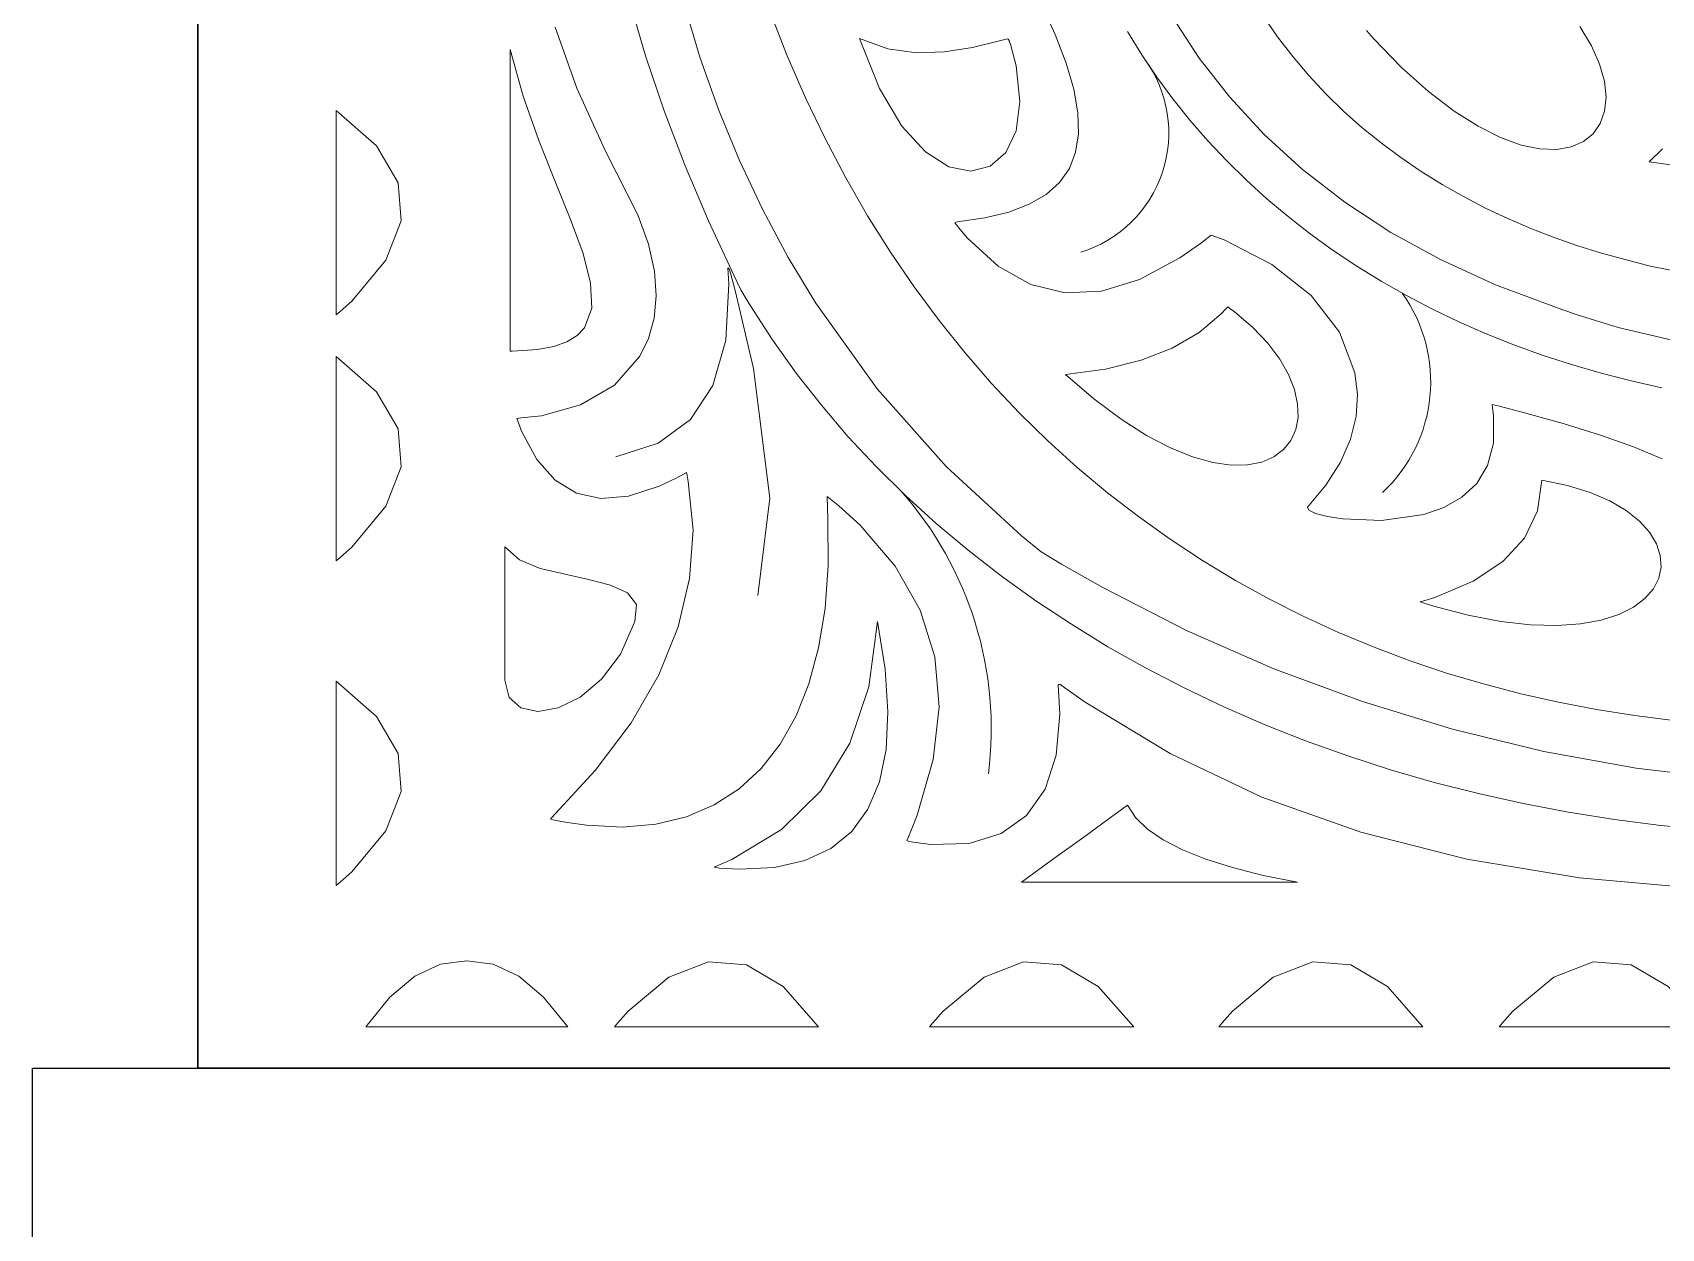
# Model space of a CAD drawing. Header units: inches. Extents: x 249 to 1192, y -18 to 440.
# Drawn here: x 609.8124 to 610.3077, y 240.8505 to 241.214 of the extents above; entities that cross this region are included whole.
import ezdxf

# ---------------------------------------------------------------- set-up
doc = ezdxf.new("R2010")
doc.units = ezdxf.units.IN
doc.header["$MEASUREMENT"] = 0
doc.layers.add('KACA', color=141, linetype='Continuous', lineweight=30)
doc.layers.add('KOLOM', color=5, linetype='Continuous')

# ---------------------------------------------------------------- blocks, each defined once
blk = doc.blocks.new('GORGA')
blk.add_lwpolyline([(366.59218, 151.19092), (367.59218, 151.19092), (367.59218, 149.19092), (366.59218, 149.19092)], close=True)
blk.add_lwpolyline([(366.59218, 151.19092), (367.59218, 151.19092), (367.59218, 149.19092), (366.59218, 149.19092)], close=True)
at = {"lineweight": 9}
for points in [[(366.73997, 149.51471), (366.74485, 149.49826), (366.75049, 149.48229), (366.75687, 149.4668), (366.76395, 149.45182), (366.77171, 149.43738), (366.78012, 149.42348), (366.79878, 149.39741), (366.81968, 149.37376), (366.84262, 149.35269), (366.84865, 149.34784), (366.85483, 149.34408), (366.86737, 149.33698), (366.89302, 149.32389), (366.91936, 149.31233), (366.94627, 149.30234), (366.97367, 149.29396), (367.00145, 149.28721), (367.0295, 149.28214), (367.05773, 149.27877)], [(366.8885, 149.5104), (366.89667, 149.49795), (366.90598, 149.48606), (366.91644, 149.47476), (366.92807, 149.46412), (366.94089, 149.45417), (366.95492, 149.44498), (366.97019, 149.43658), (366.98671, 149.42904), (367.0045, 149.4224), (367.0061, 149.42186), (367.00689, 149.42157), (367.00846, 149.42101), (367.0116, 149.41993), (367.02409, 149.41604), (367.04863, 149.41027)], [(366.73997, 149.51471), (366.74485, 149.49826), (366.75049, 149.48229), (366.75687, 149.4668), (366.76395, 149.45182), (366.77171, 149.43738), (366.78012, 149.42348), (366.79878, 149.39741), (366.81968, 149.37376), (366.84262, 149.35269), (366.84865, 149.34784), (366.85483, 149.34408), (366.86737, 149.33698), (366.89302, 149.32389), (366.91936, 149.31233), (366.94627, 149.30234), (366.97367, 149.29396), (367.00145, 149.28721), (367.0295, 149.28214), (367.05773, 149.27877)], [(366.8885, 149.5104), (366.89667, 149.49795), (366.90598, 149.48606), (366.91644, 149.47476), (366.92807, 149.46412), (366.94089, 149.45417), (366.95492, 149.44498), (366.97019, 149.43658), (366.98671, 149.42904), (367.0045, 149.4224), (367.0061, 149.42186), (367.00689, 149.42157), (367.00846, 149.42101), (367.0116, 149.41993), (367.02409, 149.41604), (367.04863, 149.41027)], [(367.04009, 149.4655), (367.03342, 149.46642), (367.0375, 149.47038)], [(367.0374, 149.37612), (367.02869, 149.37974), (367.01867, 149.3833), (367.00728, 149.38685), (366.99447, 149.39043), (366.98752, 149.39225), (366.98573, 149.3927), (366.9858, 149.39162), (366.98612, 149.38928), (366.98613, 149.38094), (366.98434, 149.37411), (366.98102, 149.36867), (366.97649, 149.36446), (366.97104, 149.36136), (366.96496, 149.35924), (366.95213, 149.3574), (366.94037, 149.35786), (366.93564, 149.35862), (366.93206, 149.35955), (366.92995, 149.36053), (366.92959, 149.36141), (366.93517, 149.36809), (366.9396, 149.37512), (366.94263, 149.38209), (366.94433, 149.38897), (366.94477, 149.39571), (366.94402, 149.40227), (366.93927, 149.41465), (366.93066, 149.42576), (366.91878, 149.43524), (366.90422, 149.44273), (366.90027, 149.44408), (366.89706, 149.44159), (366.89074, 149.43719), (366.87854, 149.43064), (366.86692, 149.42712), (366.85588, 149.42662), (366.84541, 149.42914), (366.83552, 149.43467), (366.82621, 149.44323), (366.82397, 149.44584), (366.82287, 149.44722), (366.82232, 149.44792), (366.82309, 149.44816), (366.83147, 149.44938), (366.83877, 149.45115), (366.84498, 149.45352), (366.85011, 149.45649), (366.85417, 149.4601), (366.85717, 149.46437), (366.85909, 149.46932), (366.85996, 149.47497), (366.85977, 149.48135), (366.85852, 149.48849), (366.85623, 149.49639), (366.8529, 149.5051), (366.84852, 149.51463)], [(367.04867, 149.24555), (367.01227, 149.24876), (366.97798, 149.25446), (366.9458, 149.26265), (366.91573, 149.27334), (366.88778, 149.28652), (366.86194, 149.30219), (366.85581, 149.3065), (366.8543, 149.3076), (366.85375, 149.3075), (366.85392, 149.30566), (366.85426, 149.29859), (366.85316, 149.28605), (366.84978, 149.27573), (366.84418, 149.26775), (366.83646, 149.2622), (366.82668, 149.25922), (366.81494, 149.2589), (366.80836, 149.25978), (366.80779, 149.26014), (366.80827, 149.26125), (366.8092, 149.26346), (366.81091, 149.26783), (366.81579, 149.28476), (366.81756, 149.30079), (366.81623, 149.31592), (366.81178, 149.33016), (366.80422, 149.34349), (366.79356, 149.35592), (366.78706, 149.3618), (366.78352, 149.36465), (366.78376, 149.3577), (366.78383, 149.34366), (366.78288, 149.33063), (366.78092, 149.31866), (366.77799, 149.30777), (366.77409, 149.29801), (366.76925, 149.28941), (366.76348, 149.282), (366.7568, 149.27583), (366.74922, 149.27093), (366.74078, 149.26733), (366.73148, 149.26508), (366.72134, 149.26421), (366.71038, 149.26475), (366.7046, 149.26556), (366.70163, 149.26611), (366.70013, 149.26641), (366.69937, 149.26658), (366.69971, 149.267), (366.71303, 149.28142), (366.7239, 149.29591), (366.7323, 149.31046), (366.73824, 149.32506), (366.74172, 149.33973), (366.74274, 149.35446), (366.74129, 149.36924), (366.74094, 149.37109), (366.74072, 149.37193), (366.74006, 149.37156), (366.73746, 149.37015), (366.73244, 149.36778), (366.72311, 149.36478), (366.71473, 149.3641), (366.70729, 149.36573), (366.7008, 149.36969), (366.69525, 149.37597), (366.69064, 149.38456), (366.68964, 149.38707), (366.68916, 149.38838), (366.69043, 149.38863), (366.69669, 149.38925), (366.70857, 149.39253), (366.71883, 149.39855), (366.72658, 149.40732), (366.72924, 149.41275), (366.73094, 149.41887), (366.73157, 149.42569), (366.73102, 149.4332), (366.72918, 149.44141), (366.72593, 149.45033), (366.71599, 149.46984), (366.70743, 149.48877), (366.70085, 149.50732)], [(367.04009, 149.4655), (367.03342, 149.46642), (367.0375, 149.47038)], [(367.0374, 149.37612), (367.02869, 149.37974), (367.01867, 149.3833), (367.00728, 149.38685), (366.99447, 149.39043), (366.98752, 149.39225), (366.98573, 149.3927), (366.9858, 149.39162), (366.98612, 149.38928), (366.98613, 149.38094), (366.98434, 149.37411), (366.98102, 149.36867), (366.97649, 149.36446), (366.97104, 149.36136), (366.96496, 149.35924), (366.95213, 149.3574), (366.94037, 149.35786), (366.93564, 149.35862), (366.93206, 149.35955), (366.92995, 149.36053), (366.92959, 149.36141), (366.93517, 149.36809), (366.9396, 149.37512), (366.94263, 149.38209), (366.94433, 149.38897), (366.94477, 149.39571), (366.94402, 149.40227), (366.93927, 149.41465), (366.93066, 149.42576), (366.91878, 149.43524), (366.90422, 149.44273), (366.90027, 149.44408), (366.89706, 149.44159), (366.89074, 149.43719), (366.87854, 149.43064), (366.86692, 149.42712), (366.85588, 149.42662), (366.84541, 149.42914), (366.83552, 149.43467), (366.82621, 149.44323), (366.82397, 149.44584), (366.82287, 149.44722), (366.82232, 149.44792), (366.82309, 149.44816), (366.83147, 149.44938), (366.83877, 149.45115), (366.84498, 149.45352), (366.85011, 149.45649), (366.85417, 149.4601), (366.85717, 149.46437), (366.85909, 149.46932), (366.85996, 149.47497), (366.85977, 149.48135), (366.85852, 149.48849), (366.85623, 149.49639), (366.8529, 149.5051), (366.84852, 149.51463)], [(367.04867, 149.24555), (367.01227, 149.24876), (366.97798, 149.25446), (366.9458, 149.26265), (366.91573, 149.27334), (366.88778, 149.28652), (366.86194, 149.30219), (366.85581, 149.3065), (366.8543, 149.3076), (366.85375, 149.3075), (366.85392, 149.30566), (366.85426, 149.29859), (366.85316, 149.28605), (366.84978, 149.27573), (366.84418, 149.26775), (366.83646, 149.2622), (366.82668, 149.25922), (366.81494, 149.2589), (366.80836, 149.25978), (366.80779, 149.26014), (366.80827, 149.26125), (366.8092, 149.26346), (366.81091, 149.26783), (366.81579, 149.28476), (366.81756, 149.30079), (366.81623, 149.31592), (366.81178, 149.33016), (366.80422, 149.34349), (366.79356, 149.35592), (366.78706, 149.3618), (366.78352, 149.36465), (366.78376, 149.3577), (366.78383, 149.34366), (366.78288, 149.33063), (366.78092, 149.31866), (366.77799, 149.30777), (366.77409, 149.29801), (366.76925, 149.28941), (366.76348, 149.282), (366.7568, 149.27583), (366.74922, 149.27093), (366.74078, 149.26733), (366.73148, 149.26508), (366.72134, 149.26421), (366.71038, 149.26475), (366.7046, 149.26556), (366.70163, 149.26611), (366.70013, 149.26641), (366.69937, 149.26658), (366.69971, 149.267), (366.71303, 149.28142), (366.7239, 149.29591), (366.7323, 149.31046), (366.73824, 149.32506), (366.74172, 149.33973), (366.74274, 149.35446), (366.74129, 149.36924), (366.74094, 149.37109), (366.74072, 149.37193), (366.74006, 149.37156), (366.73746, 149.37015), (366.73244, 149.36778), (366.72311, 149.36478), (366.71473, 149.3641), (366.70729, 149.36573), (366.7008, 149.36969), (366.69525, 149.37597), (366.69064, 149.38456), (366.68964, 149.38707), (366.68916, 149.38838), (366.69043, 149.38863), (366.69669, 149.38925), (366.70857, 149.39253), (366.71883, 149.39855), (366.72658, 149.40732), (366.72924, 149.41275), (366.73094, 149.41887), (366.73157, 149.42569), (366.73102, 149.4332), (366.72918, 149.44141), (366.72593, 149.45033), (366.71599, 149.46984), (366.70743, 149.48877), (366.70085, 149.50732)], [(367.05127, 149.26332), (367.03704, 149.26469), (367.02293, 149.26649), (367.00897, 149.26871), (366.99516, 149.27133), (366.98153, 149.27436), (366.96808, 149.27779), (366.95484, 149.28162), (366.9418, 149.28584), (366.929, 149.29044), (366.91644, 149.29542), (366.90414, 149.30077), (366.8921, 149.3065), (366.88036, 149.31259), (366.86891, 149.31903), (366.85778, 149.32584), (366.84698, 149.33299), (366.83652, 149.34049), (366.82642, 149.34833), (366.81668, 149.3565), (366.80734, 149.365), (366.79839, 149.37382), (366.78986, 149.38296), (366.78176, 149.39242), (366.7741, 149.40219), (366.7669, 149.41226), (366.76017, 149.42263), (366.75856, 149.42527), (366.75785, 149.4265), (366.75733, 149.42754), (366.75525, 149.43172), (366.74741, 149.44844), (366.74031, 149.46516), (366.73395, 149.48189), (366.72833, 149.49863), (366.72344, 149.51538)], [(367.05127, 149.26332), (367.03704, 149.26469), (367.02293, 149.26649), (367.00897, 149.26871), (366.99516, 149.27133), (366.98153, 149.27436), (366.96808, 149.27779), (366.95484, 149.28162), (366.9418, 149.28584), (366.929, 149.29044), (366.91644, 149.29542), (366.90414, 149.30077), (366.8921, 149.3065), (366.88036, 149.31259), (366.86891, 149.31903), (366.85778, 149.32584), (366.84698, 149.33299), (366.83652, 149.34049), (366.82642, 149.34833), (366.81668, 149.3565), (366.80734, 149.365), (366.79839, 149.37382), (366.78986, 149.38296), (366.78176, 149.39242), (366.7741, 149.40219), (366.7669, 149.41226), (366.76017, 149.42263), (366.75856, 149.42527), (366.75785, 149.4265), (366.75733, 149.42754), (366.75525, 149.43172), (366.74741, 149.44844), (366.74031, 149.46516), (366.73395, 149.48189), (366.72833, 149.49863), (366.72344, 149.51538)], [(366.87484, 149.50599), (366.87916, 149.49898), (366.88377, 149.49216), (366.88866, 149.48552), (366.89384, 149.47906), (366.89929, 149.4728), (366.90501, 149.46673), (366.91099, 149.46087), (366.91722, 149.45521), (366.92371, 149.44976), (366.93044, 149.44452), (366.93741, 149.4395), (366.94461, 149.4347), (366.95203, 149.43013), (366.95968, 149.42578), (366.96754, 149.42167), (366.9756, 149.4178), (366.98387, 149.41418), (366.99233, 149.4108), (367.00098, 149.40767), (367.00982, 149.40479), (367.01883, 149.40218), (367.02801, 149.39983), (367.03735, 149.39775)], [(366.87484, 149.50599), (366.87916, 149.49898), (366.88377, 149.49216), (366.88866, 149.48552), (366.89384, 149.47906), (366.89929, 149.4728), (366.90501, 149.46673), (366.91099, 149.46087), (366.91722, 149.45521), (366.92371, 149.44976), (366.93044, 149.44452), (366.93741, 149.4395), (366.94461, 149.4347), (366.95203, 149.43013), (366.95968, 149.42578), (366.96754, 149.42167), (366.9756, 149.4178), (366.98387, 149.41418), (366.99233, 149.4108), (367.00098, 149.40767), (367.00982, 149.40479), (367.01883, 149.40218), (367.02801, 149.39983), (367.03735, 149.39775)], [(367.0488, 149.43173), (367.03379, 149.43475), (367.01901, 149.43864), (367.01174, 149.44093), (367.00457, 149.44344), (366.9975, 149.44618), (366.99054, 149.44916), (366.98372, 149.45237), (366.97703, 149.45583), (366.9705, 149.45954), (366.96414, 149.46349), (366.95794, 149.46769), (366.95194, 149.47215), (366.94613, 149.47687), (366.94054, 149.48185), (366.93516, 149.48709), (366.93003, 149.49261), (366.92513, 149.49839), (366.92049, 149.50445), (366.91613, 149.51079)], [(367.04084, 149.29663), (367.02909, 149.2981), (367.01743, 149.29994), (367.00587, 149.30215), (366.99441, 149.30474), (366.98306, 149.3077), (366.97184, 149.31103), (366.96076, 149.31475), (366.94982, 149.31886), (366.93904, 149.32335), (366.92842, 149.32823), (366.91798, 149.3335), (366.90772, 149.33916), (366.89766, 149.34523), (366.8878, 149.35169), (366.87816, 149.35856), (366.86875, 149.36584), (366.85957, 149.37352), (366.85063, 149.38162), (366.84195, 149.39013), (366.83354, 149.39906), (366.8254, 149.40841), (366.81755, 149.41818), (366.80999, 149.42837), (366.80274, 149.439), (366.7958, 149.45005), (366.78919, 149.46154), (366.78291, 149.47347), (366.77698, 149.48584), (366.77141, 149.49864), (366.7662, 149.5119)], [(367.0488, 149.43173), (367.03379, 149.43475), (367.01901, 149.43864), (367.01174, 149.44093), (367.00457, 149.44344), (366.9975, 149.44618), (366.99054, 149.44916), (366.98372, 149.45237), (366.97703, 149.45583), (366.9705, 149.45954), (366.96414, 149.46349), (366.95794, 149.46769), (366.95194, 149.47215), (366.94613, 149.47687), (366.94054, 149.48185), (366.93516, 149.48709), (366.93003, 149.49261), (366.92513, 149.49839), (366.92049, 149.50445), (366.91613, 149.51079)], [(367.04084, 149.29663), (367.02909, 149.2981), (367.01743, 149.29994), (367.00587, 149.30215), (366.99441, 149.30474), (366.98306, 149.3077), (366.97184, 149.31103), (366.96076, 149.31475), (366.94982, 149.31886), (366.93904, 149.32335), (366.92842, 149.32823), (366.91798, 149.3335), (366.90772, 149.33916), (366.89766, 149.34523), (366.8878, 149.35169), (366.87816, 149.35856), (366.86875, 149.36584), (366.85957, 149.37352), (366.85063, 149.38162), (366.84195, 149.39013), (366.83354, 149.39906), (366.8254, 149.40841), (366.81755, 149.41818), (366.80999, 149.42837), (366.80274, 149.439), (366.7958, 149.45005), (366.78919, 149.46154), (366.78291, 149.47347), (366.77698, 149.48584), (366.77141, 149.49864), (366.7662, 149.5119)], [(367.0124, 149.50751), (367.01593, 149.50169), (367.0184, 149.49613), (367.01986, 149.49092), (367.02035, 149.48612), (367.01991, 149.48181), (367.01859, 149.47806), (367.01643, 149.47495), (367.01348, 149.47255), (367.00977, 149.47093), (367.00535, 149.47018), (367.00027, 149.47035), (366.99456, 149.47153), (366.98828, 149.47379), (366.98146, 149.47721), (366.97414, 149.48185), (366.96638, 149.48779), (366.95821, 149.49511), (366.94968, 149.50388), (366.9475, 149.50631)], [(367.0124, 149.50751), (367.01593, 149.50169), (367.0184, 149.49613), (367.01986, 149.49092), (367.02035, 149.48612), (367.01991, 149.48181), (367.01859, 149.47806), (367.01643, 149.47495), (367.01348, 149.47255), (367.00977, 149.47093), (367.00535, 149.47018), (367.00027, 149.47035), (366.99456, 149.47153), (366.98828, 149.47379), (366.98146, 149.47721), (366.97414, 149.48185), (366.96638, 149.48779), (366.95821, 149.49511), (366.94968, 149.50388), (366.9475, 149.50631)], [(366.71928, 149.37677), (366.73214, 149.38087), (366.74197, 149.38806), (366.74881, 149.39846), (366.75268, 149.41219), (366.75359, 149.42936), (366.75336, 149.4342), (366.75384, 149.43371), (366.75557, 149.42734), (366.76117, 149.40362), (366.76609, 149.36419), (366.76247, 149.33463)], [(366.71928, 149.37677), (366.73214, 149.38087), (366.74197, 149.38806), (366.74881, 149.39846), (366.75268, 149.41219), (366.75359, 149.42936), (366.75336, 149.4342), (366.75384, 149.43371), (366.75557, 149.42734), (366.76117, 149.40362), (366.76609, 149.36419), (366.76247, 149.33463)]]:
    blk.add_lwpolyline(points, dxfattribs=at)
for points in [[(366.79339, 149.50386), (366.79945, 149.48869), (366.80625, 149.47729), (366.8134, 149.46945), (366.82052, 149.46494), (366.82723, 149.46355), (366.83313, 149.46505), (366.83784, 149.46922), (366.84097, 149.47585), (366.84214, 149.48472), (366.84095, 149.4956), (366.83936, 149.50173), (366.83885, 149.50332), (366.8385, 149.50382), (366.83799, 149.50369), (366.83596, 149.50316), (366.8277, 149.50121), (366.81924, 149.49985), (366.81066, 149.49954), (366.80202, 149.50072), (366.79339, 149.50386)], [(366.79339, 149.50386), (366.79945, 149.48869), (366.80625, 149.47729), (366.8134, 149.46945), (366.82052, 149.46494), (366.82723, 149.46355), (366.83313, 149.46505), (366.83784, 149.46922), (366.84097, 149.47585), (366.84214, 149.48472), (366.84095, 149.4956), (366.83936, 149.50173), (366.83885, 149.50332), (366.8385, 149.50382), (366.83799, 149.50369), (366.83596, 149.50316), (366.8277, 149.50121), (366.81924, 149.49985), (366.81066, 149.49954), (366.80202, 149.50072), (366.79339, 149.50386)], [(366.68714, 149.50058), (366.69112, 149.48638), (366.69588, 149.47294), (366.70087, 149.46039), (366.70552, 149.44888), (366.70929, 149.43854), (366.71162, 149.42951), (366.71195, 149.42194), (366.70974, 149.41597), (366.7075, 149.41362), (366.70441, 149.41173), (366.70042, 149.4103), (366.69543, 149.40937), (366.6894, 149.40893), (366.68772, 149.40891), (366.68714, 149.40891), (366.68714, 149.40897), (366.68714, 149.40993), (366.68714, 149.41195), (366.68714, 149.41492), (366.68714, 149.42323), (366.68714, 149.43395), (366.68714, 149.44619), (366.68714, 149.47157), (366.68714, 149.4829), (366.68714, 149.49212), (366.68714, 149.49565), (366.68714, 149.49831), (366.68714, 149.49999), (366.68714, 149.50058)], [(366.68714, 149.50058), (366.69112, 149.48638), (366.69588, 149.47294), (366.70087, 149.46039), (366.70552, 149.44888), (366.70929, 149.43854), (366.71162, 149.42951), (366.71195, 149.42194), (366.70974, 149.41597), (366.7075, 149.41362), (366.70441, 149.41173), (366.70042, 149.4103), (366.69543, 149.40937), (366.6894, 149.40893), (366.68772, 149.40891), (366.68714, 149.40891), (366.68714, 149.40897), (366.68714, 149.40993), (366.68714, 149.41195), (366.68714, 149.41492), (366.68714, 149.42323), (366.68714, 149.43395), (366.68714, 149.44619), (366.68714, 149.47157), (366.68714, 149.4829), (366.68714, 149.49212), (366.68714, 149.49565), (366.68714, 149.49831), (366.68714, 149.49999), (366.68714, 149.50058)], [(366.63427, 149.48199), (366.64649, 149.47123), (366.65306, 149.46006), (366.654, 149.44848), (366.6493, 149.43649), (366.63897, 149.42409), (366.6355, 149.42093), (366.63427, 149.41991), (366.63427, 149.42056), (366.63427, 149.42957), (366.63427, 149.46233), (366.63427, 149.47625), (366.63427, 149.48199)], [(366.63427, 149.48199), (366.64649, 149.47123), (366.65306, 149.46006), (366.654, 149.44848), (366.6493, 149.43649), (366.63897, 149.42409), (366.6355, 149.42093), (366.63427, 149.41991), (366.63427, 149.42056), (366.63427, 149.42957), (366.63427, 149.46233), (366.63427, 149.47625), (366.63427, 149.48199)], [(366.85595, 149.40179), (366.86465, 149.39436), (366.8729, 149.3882), (366.88066, 149.38327), (366.88793, 149.37947), (366.89466, 149.37675), (366.90083, 149.37503), (366.90641, 149.37424), (366.91137, 149.3743), (366.91569, 149.37515), (366.91935, 149.37672), (366.9223, 149.37893), (366.92453, 149.38172), (366.926, 149.385), (366.9267, 149.38872), (366.92659, 149.3928), (366.92564, 149.39716), (366.92383, 149.40174), (366.92113, 149.40647), (366.91751, 149.41127), (366.91294, 149.41608), (366.90741, 149.42082), (366.90587, 149.42198), (366.90531, 149.42234), (366.90522, 149.42223), (366.90487, 149.42183), (366.90338, 149.42024), (366.8966, 149.41451), (366.88847, 149.4098), (366.87898, 149.40611), (366.86814, 149.40344), (366.85595, 149.40179)], [(366.85595, 149.40179), (366.86465, 149.39436), (366.8729, 149.3882), (366.88066, 149.38327), (366.88793, 149.37947), (366.89466, 149.37675), (366.90083, 149.37503), (366.90641, 149.37424), (366.91137, 149.3743), (366.91569, 149.37515), (366.91935, 149.37672), (366.9223, 149.37893), (366.92453, 149.38172), (366.926, 149.385), (366.9267, 149.38872), (366.92659, 149.3928), (366.92564, 149.39716), (366.92383, 149.40174), (366.92113, 149.40647), (366.91751, 149.41127), (366.91294, 149.41608), (366.90741, 149.42082), (366.90587, 149.42198), (366.90531, 149.42234), (366.90522, 149.42223), (366.90487, 149.42183), (366.90338, 149.42024), (366.8966, 149.41451), (366.88847, 149.4098), (366.87898, 149.40611), (366.86814, 149.40344), (366.85595, 149.40179)], [(366.63427, 149.40722), (366.64649, 149.39646), (366.65306, 149.38529), (366.654, 149.37371), (366.6493, 149.36172), (366.63897, 149.34932), (366.6355, 149.34616), (366.63427, 149.34514), (366.63427, 149.34579), (366.63427, 149.3548), (366.63427, 149.38756), (366.63427, 149.40149), (366.63427, 149.40722)], [(366.63427, 149.40722), (366.64649, 149.39646), (366.65306, 149.38529), (366.654, 149.37371), (366.6493, 149.36172), (366.63897, 149.34932), (366.6355, 149.34616), (366.63427, 149.34514), (366.63427, 149.34579), (366.63427, 149.3548), (366.63427, 149.38756), (366.63427, 149.40149), (366.63427, 149.40722)], [(367.00083, 149.36969), (367.00868, 149.36805), (367.01556, 149.3659), (367.02149, 149.36333), (367.02646, 149.36041), (367.03048, 149.35722), (367.03355, 149.35383), (367.03567, 149.35032), (367.03684, 149.34676), (367.03708, 149.34324), (367.03638, 149.33983), (367.03474, 149.3366), (367.03217, 149.33364), (367.02867, 149.33102), (367.02425, 149.32881), (367.0189, 149.3271), (367.01263, 149.32596), (367.00545, 149.32546), (366.99735, 149.32569), (366.98834, 149.32671), (366.97842, 149.32862), (366.96759, 149.33147), (366.96475, 149.33234), (366.96386, 149.33267), (366.96407, 149.33273), (366.96493, 149.33298), (366.96825, 149.33402), (366.97992, 149.3389), (366.98901, 149.34491), (366.99553, 149.35204), (366.99947, 149.3603), (367.00083, 149.36969)], [(367.00083, 149.36969), (367.00868, 149.36805), (367.01556, 149.3659), (367.02149, 149.36333), (367.02646, 149.36041), (367.03048, 149.35722), (367.03355, 149.35383), (367.03567, 149.35032), (367.03684, 149.34676), (367.03708, 149.34324), (367.03638, 149.33983), (367.03474, 149.3366), (367.03217, 149.33364), (367.02867, 149.33102), (367.02425, 149.32881), (367.0189, 149.3271), (367.01263, 149.32596), (367.00545, 149.32546), (366.99735, 149.32569), (366.98834, 149.32671), (366.97842, 149.32862), (366.96759, 149.33147), (366.96475, 149.33234), (366.96386, 149.33267), (366.96407, 149.33273), (366.96493, 149.33298), (366.96825, 149.33402), (366.97992, 149.3389), (366.98901, 149.34491), (366.99553, 149.35204), (366.99947, 149.3603), (367.00083, 149.36969)], [(366.68556, 149.34937), (366.68556, 149.34763), (366.68556, 149.34303), (366.68556, 149.32909), (366.68556, 149.31515), (366.68556, 149.31056), (366.68556, 149.30881), (366.68687, 149.30359), (366.6904, 149.30044), (366.69556, 149.29938), (366.70176, 149.30046), (366.7084, 149.3037), (366.7149, 149.30913), (366.72065, 149.3168), (366.72506, 149.32672), (366.72554, 149.33186), (366.72278, 149.33536), (366.71764, 149.33772), (366.71094, 149.33942), (366.69629, 149.34278), (366.69001, 149.34543), (366.68556, 149.34937)], [(366.68556, 149.34937), (366.68556, 149.34763), (366.68556, 149.34303), (366.68556, 149.32909), (366.68556, 149.31515), (366.68556, 149.31056), (366.68556, 149.30881), (366.68687, 149.30359), (366.6904, 149.30044), (366.69556, 149.29938), (366.70176, 149.30046), (366.7084, 149.3037), (366.7149, 149.30913), (366.72065, 149.3168), (366.72506, 149.32672), (366.72554, 149.33186), (366.72278, 149.33536), (366.71764, 149.33772), (366.71094, 149.33942), (366.69629, 149.34278), (366.69001, 149.34543), (366.68556, 149.34937)], [(366.79883, 149.32672), (366.80115, 149.31219), (366.80202, 149.29922), (366.80144, 149.2878), (366.79941, 149.27794), (366.79593, 149.26963), (366.79099, 149.26287), (366.78461, 149.25768), (366.77677, 149.25403), (366.76749, 149.25194), (366.75675, 149.25141), (366.75084, 149.25172), (366.74915, 149.25206), (366.75025, 149.25249), (366.75451, 149.25435), (366.76961, 149.26343), (366.78159, 149.27521), (366.79045, 149.28969), (366.7962, 149.30686), (366.79883, 149.32672)], [(366.79883, 149.32672), (366.80115, 149.31219), (366.80202, 149.29922), (366.80144, 149.2878), (366.79941, 149.27794), (366.79593, 149.26963), (366.79099, 149.26287), (366.78461, 149.25768), (366.77677, 149.25403), (366.76749, 149.25194), (366.75675, 149.25141), (366.75084, 149.25172), (366.74915, 149.25206), (366.75025, 149.25249), (366.75451, 149.25435), (366.76961, 149.26343), (366.78159, 149.27521), (366.79045, 149.28969), (366.7962, 149.30686), (366.79883, 149.32672)], [(366.63427, 149.30852), (366.64649, 149.29776), (366.65306, 149.28659), (366.654, 149.27501), (366.6493, 149.26302), (366.63897, 149.25062), (366.6355, 149.24746), (366.63427, 149.24645), (366.63427, 149.2471), (366.63427, 149.25611), (366.63427, 149.28887), (366.63427, 149.30279), (366.63427, 149.30852)], [(366.63427, 149.30852), (366.64649, 149.29776), (366.65306, 149.28659), (366.654, 149.27501), (366.6493, 149.26302), (366.63897, 149.25062), (366.6355, 149.24746), (366.63427, 149.24645), (366.63427, 149.2471), (366.63427, 149.25611), (366.63427, 149.28887), (366.63427, 149.30279), (366.63427, 149.30852)], [(366.87482, 149.27083), (366.86888, 149.26651), (366.86154, 149.26116), (366.85279, 149.2548), (366.84263, 149.24741), (366.84357, 149.24741), (366.84624, 149.24741), (366.85037, 149.24741), (366.85574, 149.24741), (366.86209, 149.24741), (366.86918, 149.24741), (366.88458, 149.24741), (366.89998, 149.24741), (366.90707, 149.24741), (366.91342, 149.24741), (366.91879, 149.24741), (366.92292, 149.24741), (366.92559, 149.24741), (366.92653, 149.24741), (366.91609, 149.24952), (366.9068, 149.25187), (366.89863, 149.25444), (366.8916, 149.25725), (366.8857, 149.2603), (366.88094, 149.26357), (366.87731, 149.26708), (366.87482, 149.27083)], [(366.87482, 149.27083), (366.86888, 149.26651), (366.86154, 149.26116), (366.85279, 149.2548), (366.84263, 149.24741), (366.84357, 149.24741), (366.84624, 149.24741), (366.85037, 149.24741), (366.85574, 149.24741), (366.86209, 149.24741), (366.86918, 149.24741), (366.88458, 149.24741), (366.89998, 149.24741), (366.90707, 149.24741), (366.91342, 149.24741), (366.91879, 149.24741), (366.92292, 149.24741), (366.92559, 149.24741), (366.92653, 149.24741), (366.91609, 149.24952), (366.9068, 149.25187), (366.89863, 149.25444), (366.8916, 149.25725), (366.8857, 149.2603), (366.88094, 149.26357), (366.87731, 149.26708), (366.87482, 149.27083)], [(366.70471, 149.2035), (366.70402, 149.2035), (366.70207, 149.2035), (366.69904, 149.2035), (366.6951, 149.2035), (366.68525, 149.2035), (366.67396, 149.2035), (366.66267, 149.2035), (366.65282, 149.2035), (366.64888, 149.2035), (366.64585, 149.2035), (366.6439, 149.2035), (366.64321, 149.2035), (366.6506, 149.21254), (366.65819, 149.21889), (366.66598, 149.22255), (366.67396, 149.22351), (366.68194, 149.22255), (366.68973, 149.21889), (366.69732, 149.21254), (366.70471, 149.2035)], [(366.70471, 149.2035), (366.70402, 149.2035), (366.70207, 149.2035), (366.69904, 149.2035), (366.6951, 149.2035), (366.68525, 149.2035), (366.67396, 149.2035), (366.66267, 149.2035), (366.65282, 149.2035), (366.64888, 149.2035), (366.64585, 149.2035), (366.6439, 149.2035), (366.64321, 149.2035), (366.6506, 149.21254), (366.65819, 149.21889), (366.66598, 149.22255), (366.67396, 149.22351), (366.68194, 149.22255), (366.68973, 149.21889), (366.69732, 149.21254), (366.70471, 149.2035)], [(366.78092, 149.2035), (366.77016, 149.21571), (366.75899, 149.22229), (366.74741, 149.22323), (366.73542, 149.21853), (366.72302, 149.20819), (366.71986, 149.20473), (366.71884, 149.2035), (366.7195, 149.2035), (366.72851, 149.2035), (366.76127, 149.2035), (366.77519, 149.2035), (366.78092, 149.2035)], [(366.78092, 149.2035), (366.77016, 149.21571), (366.75899, 149.22229), (366.74741, 149.22323), (366.73542, 149.21853), (366.72302, 149.20819), (366.71986, 149.20473), (366.71884, 149.2035), (366.7195, 149.2035), (366.72851, 149.2035), (366.76127, 149.2035), (366.77519, 149.2035), (366.78092, 149.2035)], [(366.87673, 149.2035), (366.86597, 149.21571), (366.8548, 149.22229), (366.84322, 149.22323), (366.83123, 149.21853), (366.81883, 149.20819), (366.81567, 149.20473), (366.81465, 149.2035), (366.8153, 149.2035), (366.82431, 149.2035), (366.85707, 149.2035), (366.871, 149.2035), (366.87673, 149.2035)], [(366.87673, 149.2035), (366.86597, 149.21571), (366.8548, 149.22229), (366.84322, 149.22323), (366.83123, 149.21853), (366.81883, 149.20819), (366.81567, 149.20473), (366.81465, 149.2035), (366.8153, 149.2035), (366.82431, 149.2035), (366.85707, 149.2035), (366.871, 149.2035), (366.87673, 149.2035)], [(366.96467, 149.2035), (366.95391, 149.21571), (366.94274, 149.22229), (366.93116, 149.22323), (366.91917, 149.21853), (366.90677, 149.20819), (366.90361, 149.20473), (366.90259, 149.2035), (366.90324, 149.2035), (366.91225, 149.2035), (366.94501, 149.2035), (366.95894, 149.2035), (366.96467, 149.2035)], [(366.96467, 149.2035), (366.95391, 149.21571), (366.94274, 149.22229), (366.93116, 149.22323), (366.91917, 149.21853), (366.90677, 149.20819), (366.90361, 149.20473), (366.90259, 149.2035), (366.90324, 149.2035), (366.91225, 149.2035), (366.94501, 149.2035), (366.95894, 149.2035), (366.96467, 149.2035)], [(367.04996, 149.2035), (367.0392, 149.21571), (367.02803, 149.22229), (367.01645, 149.22323), (367.00446, 149.21853), (366.99206, 149.20819), (366.9889, 149.20473), (366.98789, 149.2035), (366.98854, 149.2035), (366.99755, 149.2035), (367.03031, 149.2035), (367.04423, 149.2035), (367.04996, 149.2035)], [(367.04996, 149.2035), (367.0392, 149.21571), (367.02803, 149.22229), (367.01645, 149.22323), (367.00446, 149.21853), (366.99206, 149.20819), (366.9889, 149.20473), (366.98789, 149.2035), (366.98854, 149.2035), (366.99755, 149.2035), (367.03031, 149.2035), (367.04423, 149.2035), (367.04996, 149.2035)]]:
    blk.add_lwpolyline(points, close=True, dxfattribs=at)
for points in [[(366.86063, 149.43895, 0.515112), (366.88011, 149.49757)], [(366.86063, 149.43895, 0.515112), (366.88011, 149.49757)], [(366.95236, 149.36586, 0.37826), (366.95833, 149.42653)], [(366.95236, 149.36586, 0.37826), (366.95833, 149.42653)], [(366.83254, 149.28036, 0.21669), (366.80595, 149.36637)], [(366.83254, 149.28036, 0.21669), (366.80595, 149.36637)]]:
    blk.add_lwpolyline(points, format="xyb", dxfattribs=at)
blk = doc.blocks.new('TAMPAK SAMPING KANAN')
at = {"layer": 'KOLOM'}
blk.add_lwpolyline([(609.81245, 240.89919), (610.91245, 240.89919), (610.91245, 240.79919), (609.81245, 240.79919)], close=True, dxfattribs=at)
at = {"layer": 'KACA'}
blk.add_blockref('GORGA', (243.27052, 91.70827), dxfattribs=at)

msp = doc.modelspace()

# ---------------------------------------------------------------- block references
at = {"layer": 'KOLOM'}
msp.add_blockref('TAMPAK SAMPING KANAN', (0, 0), dxfattribs=at)

doc.saveas('drawing.dxf')
